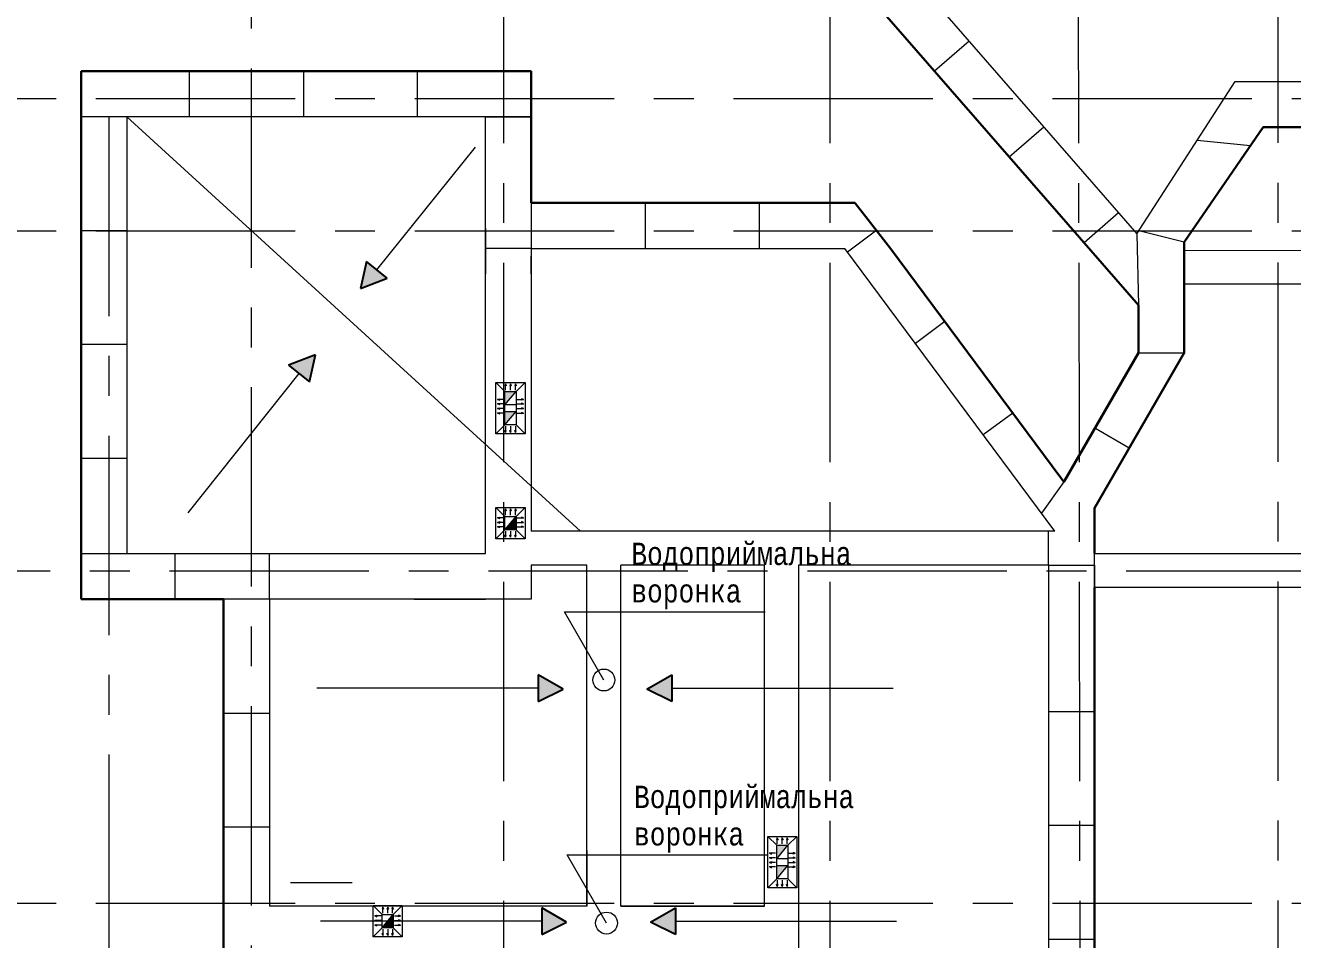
# Model space of a CAD drawing. Header units: millimetres. Extents: x -689206 to 4969298, y -1019800 to 703299.
# Drawn here: x 806179 to 820311, y -351215 to -341021 of the extents above; entities that cross this region are included whole.
import ezdxf

# ---------------------------------------------------------------- set-up
doc = ezdxf.new("R2010")
doc.units = ezdxf.units.MM
doc.linetypes.add('осеваяX2', pattern=[101.6, 63.5, -12.7, 12.7, -12.7])
doc.layers.add('кровля', color=211, linetype='Continuous')
doc.layers.add('четотам', color=7, linetype='Continuous')
for name, color, linetype, lineweight in [('несущие', 7, 'Continuous', 30), ('РАЗМЕРЫ', 7, 'Continuous', 9), ('стены', 7, 'Continuous', 20)]:
    doc.layers.add(name, color=color, linetype=linetype, lineweight=lineweight)
doc.styles.add('Аннотативный', font='isocteur.ttf', dxfattribs={"width": 0.7, "height": 250})

msp = doc.modelspace()

# ---------------------------------------------------------------- hatches: boundary and pattern name
at = {"layer": 'кровля', "lineweight": 5}
h = msp.add_hatch(color=7, dxfattribs=at)
h.dxf.hatch_style = 1
h.paths.add_polyline_path([(811534.4, -345041.1), (811542.5, -345041.1), (811534.4, -345017.4)])
h.paths.add_polyline_path([(811526.3, -345041.1), (811534.4, -345041.1), (811534.4, -345017.4)])
h = msp.add_hatch(color=7, dxfattribs=at)
h.dxf.hatch_style = 1
h.paths.add_polyline_path([(811589.7, -345041.1), (811597.8, -345041.1), (811589.7, -345017.4)])
h.paths.add_polyline_path([(811581.5, -345041.1), (811589.7, -345041.1), (811589.7, -345017.4)])
h = msp.add_hatch(color=7, dxfattribs=at)
h.dxf.hatch_style = 1
h.paths.add_polyline_path([(811645, -345017.4), (811636.8, -345041.1), (811645, -345041.1)])
h.paths.add_polyline_path([(811645, -345017.4), (811645, -345041.1), (811653.1, -345041.1)])
h = msp.add_hatch(color=7, dxfattribs=at)
h.dxf.hatch_style = 1
h.paths.add_polyline_path([(811445.7, -345191.7), (811469.3, -345199.9), (811469.3, -345191.7)])
h.paths.add_polyline_path([(811445.7, -345191.7), (811469.3, -345191.7), (811469.3, -345183.6)])
h = msp.add_hatch(color=7, dxfattribs=at)
h.dxf.hatch_style = 1
h.paths.add_polyline_path([(811445.7, -345241.5), (811469.3, -345249.7), (811469.3, -345241.5)])
h.paths.add_polyline_path([(811445.7, -345241.5), (811469.3, -345241.5), (811469.3, -345233.4)])
h = msp.add_hatch(color=7, dxfattribs=at)
h.dxf.hatch_style = 1
h.paths.add_polyline_path([(811710, -345191.7), (811710, -345199.9), (811733.7, -345191.7)])
h.paths.add_polyline_path([(811710, -345183.6), (811710, -345191.7), (811733.7, -345191.7)])
h = msp.add_hatch(color=7, dxfattribs=at)
h.dxf.hatch_style = 1
h.paths.add_polyline_path([(811710, -345241.5), (811710, -345249.7), (811733.7, -345241.5)])
h.paths.add_polyline_path([(811710, -345233.4), (811710, -345241.5), (811733.7, -345241.5)])
h = msp.add_hatch(color=7, dxfattribs=at)
h.dxf.hatch_style = 1
h.paths.add_polyline_path([(811445.7, -345292.8), (811469.3, -345300.9), (811469.3, -345292.8)])
h.paths.add_polyline_path([(811445.7, -345292.8), (811469.3, -345292.8), (811469.3, -345284.6)])
h = msp.add_hatch(color=7, dxfattribs=at)
h.dxf.hatch_style = 1
h.paths.add_polyline_path([(811469.3, -345344), (811469.3, -345335.9), (811445.7, -345344)])
h.paths.add_polyline_path([(811469.3, -345352.2), (811469.3, -345344), (811445.7, -345344)])
h = msp.add_hatch(color=7, dxfattribs=at)
h.dxf.hatch_style = 1
h.paths.add_polyline_path([(811710, -345292.8), (811710, -345300.9), (811733.7, -345292.8)])
h.paths.add_polyline_path([(811710, -345284.6), (811710, -345292.8), (811733.7, -345292.8)])
h = msp.add_hatch(color=7, dxfattribs=at)
h.dxf.hatch_style = 1
h.paths.add_polyline_path([(811733.7, -345344), (811710, -345335.9), (811710, -345344)])
h.paths.add_polyline_path([(811733.7, -345344), (811710, -345344), (811710, -345352.2)])
h = msp.add_hatch(color=7, dxfattribs=at)
h.dxf.hatch_style = 1
h.paths.add_polyline_path([(811534.4, -345561.3), (811542.5, -345537.7), (811534.4, -345537.7)])
h.paths.add_polyline_path([(811534.4, -345561.3), (811534.4, -345537.7), (811526.3, -345537.7)])
h = msp.add_hatch(color=7, dxfattribs=at)
h.dxf.hatch_style = 1
h.paths.add_polyline_path([(811589.7, -345561.3), (811597.8, -345537.7), (811589.7, -345537.7)])
h.paths.add_polyline_path([(811589.7, -345561.3), (811589.7, -345537.7), (811581.5, -345537.7)])
h = msp.add_hatch(color=7, dxfattribs=at)
h.dxf.hatch_style = 1
h.paths.add_polyline_path([(811645, -345537.7), (811636.8, -345537.7), (811645, -345561.3)])
h.paths.add_polyline_path([(811653.1, -345537.7), (811645, -345537.7), (811645, -345561.3)])
at = {"layer": 'кровля', "lineweight": 5, "true_color": 0x000000}
h = msp.add_hatch(color=18, dxfattribs=at)
h.dxf.hatch_style = 1
h.paths.add_polyline_path([(811445.7, -346510.8), (811469.3, -346519), (811469.3, -346510.8)])
h.paths.add_polyline_path([(811445.7, -346510.8), (811469.3, -346510.8), (811469.3, -346502.7)])
h = msp.add_hatch(color=18, dxfattribs=at)
h.dxf.hatch_style = 1
h.paths.add_polyline_path([(811534.4, -346435.1), (811542.5, -346435.1), (811534.4, -346411.4)])
h.paths.add_polyline_path([(811526.3, -346435.1), (811534.4, -346435.1), (811534.4, -346411.4)])
h = msp.add_hatch(color=18, dxfattribs=at)
h.dxf.hatch_style = 1
h.paths.add_polyline_path([(811589.7, -346435.1), (811597.8, -346435.1), (811589.7, -346411.4)])
h.paths.add_polyline_path([(811581.5, -346435.1), (811589.7, -346435.1), (811589.7, -346411.4)])
h = msp.add_hatch(color=18, dxfattribs=at)
h.dxf.hatch_style = 1
h.paths.add_polyline_path([(811645, -346411.4), (811636.8, -346435.1), (811645, -346435.1)])
h.paths.add_polyline_path([(811645, -346411.4), (811645, -346435.1), (811653.1, -346435.1)])
h = msp.add_hatch(color=18, dxfattribs=at)
h.dxf.hatch_style = 1
h.paths.add_polyline_path([(811710, -346510.8), (811710, -346519), (811733.7, -346510.8)])
h.paths.add_polyline_path([(811710, -346502.7), (811710, -346510.8), (811733.7, -346510.8)])
h = msp.add_hatch(color=18, dxfattribs=at)
h.dxf.hatch_style = 1
h.paths.add_polyline_path([(811445.7, -346562.1), (811469.3, -346570.2), (811469.3, -346562.1)])
h.paths.add_polyline_path([(811445.7, -346562.1), (811469.3, -346562.1), (811469.3, -346553.9)])
h = msp.add_hatch(color=18, dxfattribs=at)
h.dxf.hatch_style = 1
h.paths.add_polyline_path([(811469.3, -346613.3), (811469.3, -346605.2), (811445.7, -346613.3)])
h.paths.add_polyline_path([(811469.3, -346621.5), (811469.3, -346613.3), (811445.7, -346613.3)])
h = msp.add_hatch(color=18, dxfattribs=at)
h.dxf.hatch_style = 1
h.paths.add_polyline_path([(811710, -346562.1), (811710, -346570.2), (811733.7, -346562.1)])
h.paths.add_polyline_path([(811710, -346553.9), (811710, -346562.1), (811733.7, -346562.1)])
h = msp.add_hatch(color=18, dxfattribs=at)
h.dxf.hatch_style = 1
h.paths.add_polyline_path([(811733.7, -346613.3), (811710, -346605.2), (811710, -346613.3)])
h.paths.add_polyline_path([(811733.7, -346613.3), (811710, -346613.3), (811710, -346621.5)])
h = msp.add_hatch(color=18, dxfattribs=at)
h.dxf.hatch_style = 1
h.paths.add_polyline_path([(811534.4, -346729.1), (811542.5, -346705.5), (811534.4, -346705.5)])
h.paths.add_polyline_path([(811534.4, -346729.1), (811534.4, -346705.5), (811526.3, -346705.5)])
h = msp.add_hatch(color=18, dxfattribs=at)
h.dxf.hatch_style = 1
h.paths.add_polyline_path([(811589.7, -346729.1), (811597.8, -346705.5), (811589.7, -346705.5)])
h.paths.add_polyline_path([(811589.7, -346729.1), (811589.7, -346705.5), (811581.5, -346705.5)])
h = msp.add_hatch(color=18, dxfattribs=at)
h.dxf.hatch_style = 1
h.paths.add_polyline_path([(811645, -346705.5), (811636.8, -346705.5), (811645, -346729.1)])
h.paths.add_polyline_path([(811653.1, -346705.5), (811645, -346705.5), (811645, -346729.1)])
at = {"layer": 'кровля', "lineweight": 5}
h = msp.add_hatch(color=7, dxfattribs=at)
h.dxf.hatch_style = 1
h.paths.add_polyline_path([(814564.4, -350102), (814572.5, -350102), (814564.4, -350078.3)])
h.paths.add_polyline_path([(814556.3, -350102), (814564.4, -350102), (814564.4, -350078.3)])
h = msp.add_hatch(color=7, dxfattribs=at)
h.dxf.hatch_style = 1
h.paths.add_polyline_path([(814619.7, -350102), (814627.8, -350102), (814619.7, -350078.3)])
h.paths.add_polyline_path([(814611.5, -350102), (814619.7, -350102), (814619.7, -350078.3)])
h = msp.add_hatch(color=7, dxfattribs=at)
h.dxf.hatch_style = 1
h.paths.add_polyline_path([(814675, -350078.3), (814666.8, -350102), (814675, -350102)])
h.paths.add_polyline_path([(814675, -350078.3), (814675, -350102), (814683.1, -350102)])
h = msp.add_hatch(color=7, dxfattribs=at)
h.dxf.hatch_style = 1
h.paths.add_polyline_path([(814475.7, -350252.6), (814499.3, -350260.8), (814499.3, -350252.6)])
h.paths.add_polyline_path([(814475.7, -350252.6), (814499.3, -350252.6), (814499.3, -350244.5)])
h = msp.add_hatch(color=7, dxfattribs=at)
h.dxf.hatch_style = 1
h.paths.add_polyline_path([(814475.7, -350302.4), (814499.3, -350310.6), (814499.3, -350302.4)])
h.paths.add_polyline_path([(814475.7, -350302.4), (814499.3, -350302.4), (814499.3, -350294.3)])
h = msp.add_hatch(color=7, dxfattribs=at)
h.dxf.hatch_style = 1
h.paths.add_polyline_path([(814740, -350252.6), (814740, -350260.8), (814763.7, -350252.6)])
h.paths.add_polyline_path([(814740, -350244.5), (814740, -350252.6), (814763.7, -350252.6)])
h = msp.add_hatch(color=7, dxfattribs=at)
h.dxf.hatch_style = 1
h.paths.add_polyline_path([(814740, -350302.4), (814740, -350310.6), (814763.7, -350302.4)])
h.paths.add_polyline_path([(814740, -350294.3), (814740, -350302.4), (814763.7, -350302.4)])
h = msp.add_hatch(color=7, dxfattribs=at)
h.dxf.hatch_style = 1
h.paths.add_polyline_path([(814475.7, -350353.7), (814499.3, -350361.8), (814499.3, -350353.7)])
h.paths.add_polyline_path([(814475.7, -350353.7), (814499.3, -350353.7), (814499.3, -350345.5)])
h = msp.add_hatch(color=7, dxfattribs=at)
h.dxf.hatch_style = 1
h.paths.add_polyline_path([(814499.3, -350404.9), (814499.3, -350396.8), (814475.7, -350404.9)])
h.paths.add_polyline_path([(814499.3, -350413.1), (814499.3, -350404.9), (814475.7, -350404.9)])
h = msp.add_hatch(color=7, dxfattribs=at)
h.dxf.hatch_style = 1
h.paths.add_polyline_path([(814740, -350353.7), (814740, -350361.8), (814763.7, -350353.7)])
h.paths.add_polyline_path([(814740, -350345.5), (814740, -350353.7), (814763.7, -350353.7)])
h = msp.add_hatch(color=7, dxfattribs=at)
h.dxf.hatch_style = 1
h.paths.add_polyline_path([(814763.7, -350404.9), (814740, -350396.8), (814740, -350404.9)])
h.paths.add_polyline_path([(814763.7, -350404.9), (814740, -350404.9), (814740, -350413.1)])
h = msp.add_hatch(color=7, dxfattribs=at)
h.dxf.hatch_style = 1
h.paths.add_polyline_path([(814564.4, -350622.2), (814572.5, -350598.6), (814564.4, -350598.6)])
h.paths.add_polyline_path([(814564.4, -350622.2), (814564.4, -350598.6), (814556.3, -350598.6)])
h = msp.add_hatch(color=7, dxfattribs=at)
h.dxf.hatch_style = 1
h.paths.add_polyline_path([(814619.7, -350622.2), (814627.8, -350598.6), (814619.7, -350598.6)])
h.paths.add_polyline_path([(814619.7, -350622.2), (814619.7, -350598.6), (814611.5, -350598.6)])
h = msp.add_hatch(color=7, dxfattribs=at)
h.dxf.hatch_style = 1
h.paths.add_polyline_path([(814675, -350598.6), (814666.8, -350598.6), (814675, -350622.2)])
h.paths.add_polyline_path([(814683.1, -350598.6), (814675, -350598.6), (814675, -350622.2)])
at = {"layer": 'кровля', "lineweight": 5, "true_color": 0x000000}
h = msp.add_hatch(color=18, dxfattribs=at)
h.dxf.hatch_style = 1
h.paths.add_polyline_path([(810164.4, -350875.1), (810172.5, -350875.1), (810164.4, -350851.4)])
h.paths.add_polyline_path([(810156.3, -350875.1), (810164.4, -350875.1), (810164.4, -350851.4)])
h = msp.add_hatch(color=18, dxfattribs=at)
h.dxf.hatch_style = 1
h.paths.add_polyline_path([(810219.7, -350875.1), (810227.8, -350875.1), (810219.7, -350851.4)])
h.paths.add_polyline_path([(810211.5, -350875.1), (810219.7, -350875.1), (810219.7, -350851.4)])
h = msp.add_hatch(color=18, dxfattribs=at)
h.dxf.hatch_style = 1
h.paths.add_polyline_path([(810275, -350851.4), (810266.8, -350875.1), (810275, -350875.1)])
h.paths.add_polyline_path([(810275, -350851.4), (810275, -350875.1), (810283.1, -350875.1)])
h = msp.add_hatch(color=18, dxfattribs=at)
h.dxf.hatch_style = 1
h.paths.add_polyline_path([(810075.7, -350950.8), (810099.3, -350959), (810099.3, -350950.8)])
h.paths.add_polyline_path([(810075.7, -350950.8), (810099.3, -350950.8), (810099.3, -350942.7)])
h = msp.add_hatch(color=18, dxfattribs=at)
h.dxf.hatch_style = 1
h.paths.add_polyline_path([(810075.7, -351002.1), (810099.3, -351010.2), (810099.3, -351002.1)])
h.paths.add_polyline_path([(810075.7, -351002.1), (810099.3, -351002.1), (810099.3, -350993.9)])
h = msp.add_hatch(color=18, dxfattribs=at)
h.dxf.hatch_style = 1
h.paths.add_polyline_path([(810340, -350950.8), (810340, -350959), (810363.7, -350950.8)])
h.paths.add_polyline_path([(810340, -350942.7), (810340, -350950.8), (810363.7, -350950.8)])
h = msp.add_hatch(color=18, dxfattribs=at)
h.dxf.hatch_style = 1
h.paths.add_polyline_path([(810340, -351002.1), (810340, -351010.2), (810363.7, -351002.1)])
h.paths.add_polyline_path([(810340, -350993.9), (810340, -351002.1), (810363.7, -351002.1)])
h = msp.add_hatch(color=18, dxfattribs=at)
h.dxf.hatch_style = 1
h.paths.add_polyline_path([(810099.3, -351053.3), (810099.3, -351045.2), (810075.7, -351053.3)])
h.paths.add_polyline_path([(810099.3, -351061.5), (810099.3, -351053.3), (810075.7, -351053.3)])
h = msp.add_hatch(color=18, dxfattribs=at)
h.dxf.hatch_style = 1
h.paths.add_polyline_path([(810164.4, -351169.1), (810172.5, -351145.5), (810164.4, -351145.5)])
h.paths.add_polyline_path([(810164.4, -351169.1), (810164.4, -351145.5), (810156.3, -351145.5)])
h = msp.add_hatch(color=18, dxfattribs=at)
h.dxf.hatch_style = 1
h.paths.add_polyline_path([(810219.7, -351169.1), (810227.8, -351145.5), (810219.7, -351145.5)])
h.paths.add_polyline_path([(810219.7, -351169.1), (810219.7, -351145.5), (810211.5, -351145.5)])
h = msp.add_hatch(color=18, dxfattribs=at)
h.dxf.hatch_style = 1
h.paths.add_polyline_path([(810275, -351145.5), (810266.8, -351145.5), (810275, -351169.1)])
h.paths.add_polyline_path([(810283.1, -351145.5), (810275, -351145.5), (810275, -351169.1)])
h = msp.add_hatch(color=18, dxfattribs=at)
h.dxf.hatch_style = 1
h.paths.add_polyline_path([(810363.7, -351053.3), (810340, -351045.2), (810340, -351053.3)])
h.paths.add_polyline_path([(810363.7, -351053.3), (810340, -351053.3), (810340, -351061.5)])
at = {"layer": 'РАЗМЕРЫ', "linetype": 'ByBlock', "lineweight": 13, "ltscale": 35}
h = msp.add_hatch(color=0, dxfattribs=at)
h.dxf.hatch_style = 1
h.paths.add_polyline_path([(809350.1, -357087), (809169.3, -357293.7), (809350.1, -357342.2)])
h.paths.add_polyline_path([(809364.6, -357070.4), (809350.1, -357087), (809350.1, -357342.2), (809467.9, -357373.7)])
h.paths.add_polyline_path([(810175.4, -358172.5), (809918.4, -358000.5), (809918.5, -358320.9)])
h.paths.add_polyline_path([(811887.4, -353381.9), (811887.4, -353678.6), (812164.9, -353542.1)])
h.paths.add_polyline_path([(813377.1, -353381.9), (813099.7, -353542.1), (813377.1, -353678.6)])
h.paths.add_polyline_path([(811937.4, -350861.9), (811937.4, -351158.6), (812214.9, -351022.1)])
h.paths.add_polyline_path([(813427.1, -350861.9), (813149.7, -351022.1), (813427.1, -351158.6)])
h.paths.add_polyline_path([(812174.9, -348422.1), (811897.4, -348261.9), (811897.4, -348558.6)])
h.paths.add_polyline_path([(813387.1, -348261.9), (813109.7, -348422.1), (813387.1, -348558.6)])
h.paths.add_polyline_path([(809350.1, -344717.4), (809114.5, -344809.9), (809346.4, -344994.9), (809350.1, -344977.6)])
h.paths.add_polyline_path([(809412.7, -344692.9), (809350.1, -344717.4), (809350.1, -344977.6)])
h.paths.add_polyline_path([(810214.9, -343839.6), (809983.9, -343653.5), (809916, -343955.1)])
at = {"layer": 'РАЗМЕРЫ', "lineweight": 5, "ltscale": 150}
h = msp.add_hatch(color=256, dxfattribs=at)
h.dxf.hatch_style = 1
h.paths.add_polyline_path([(811652.2, -345102.5), (811527.2, -345102.5), (811527.2, -345252.5)])
h.paths.add_polyline_path([(811652.2, -345326.2), (811527.2, -345326.2), (811527.2, -345476.2)])
h = msp.add_hatch(color=256, dxfattribs=at)
h.dxf.hatch_style = 1
h.paths.add_polyline_path([(811652.2, -346645.3), (811652.2, -346495.3), (811527.2, -346645.3)])
h = msp.add_hatch(color=256, dxfattribs=at)
h.dxf.hatch_style = 1
h.paths.add_polyline_path([(814682.2, -350163.4), (814557.2, -350163.4), (814557.2, -350313.4)])
h.paths.add_polyline_path([(814682.2, -350387.1), (814557.2, -350387.1), (814557.2, -350537.1)])
h = msp.add_hatch(color=256, dxfattribs=at)
h.dxf.hatch_style = 1
h.paths.add_polyline_path([(810282.2, -351085.3), (810282.2, -350935.3), (810157.2, -351085.3)])

# ---------------------------------------------------------------- linework, layer by layer
at = {"layer": 'кровля', "color": 7, "lineweight": 5}
for p, q in [((811527.2, -345102.5), (811427.2, -345002.5)), ((811534.4, -345017.4), (811526.3, -345041.1)), ((811526.3, -345041.1), (811534.4, -345041.1)), ((811534.4, -345087.4), (811534.4, -345017.4)), ((811534.4, -345017.4), (811542.5, -345041.1)), ((811542.5, -345041.1), (811534.4, -345041.1)), ((811589.7, -345017.4), (811581.5, -345041.1)), ((811581.5, -345041.1), (811589.7, -345041.1)), ((811589.7, -345087.4), (811589.7, -345017.4)), ((811589.7, -345017.4), (811597.8, -345041.1)), ((811597.8, -345041.1), (811589.7, -345041.1)), ((811645, -345017.4), (811636.8, -345041.1)), ((811636.8, -345041.1), (811645, -345041.1)), ((811645, -345087.4), (811645, -345017.4)), ((811645, -345017.4), (811653.1, -345041.1)), ((811653.1, -345041.1), (811645, -345041.1)), ((811652.2, -345102.5), (811752.2, -345002.5)), ((811445.7, -345191.7), (811469.3, -345183.6)), ((811515.7, -345191.7), (811445.7, -345191.7)), ((811445.7, -345191.7), (811469.3, -345199.9)), ((811445.7, -345241.5), (811469.3, -345233.4)), ((811515.7, -345241.5), (811445.7, -345241.5)), ((811445.7, -345241.5), (811469.3, -345249.7)), ((811469.3, -345183.6), (811469.3, -345191.7)), ((811469.3, -345199.9), (811469.3, -345191.7)), ((811469.3, -345233.4), (811469.3, -345241.5)), ((811469.3, -345249.7), (811469.3, -345241.5)), ((811663.7, -345191.7), (811733.7, -345191.7)), ((811663.7, -345241.5), (811733.7, -345241.5)), ((811733.7, -345191.7), (811710, -345183.6)), ((811710, -345183.6), (811710, -345191.7)), ((811733.7, -345191.7), (811710, -345199.9)), ((811710, -345199.9), (811710, -345191.7)), ((811733.7, -345241.5), (811710, -345233.4)), ((811710, -345233.4), (811710, -345241.5)), ((811733.7, -345241.5), (811710, -345249.7)), ((811710, -345249.7), (811710, -345241.5)), ((811445.7, -345292.8), (811469.3, -345284.6)), ((811515.7, -345292.8), (811445.7, -345292.8)), ((811445.7, -345292.8), (811469.3, -345300.9)), ((811445.7, -345344), (811469.3, -345335.9)), ((811515.7, -345344), (811445.7, -345344)), ((811445.7, -345344), (811469.3, -345352.2)), ((811469.3, -345284.6), (811469.3, -345292.8)), ((811469.3, -345300.9), (811469.3, -345292.8)), ((811469.3, -345335.9), (811469.3, -345344)), ((811469.3, -345352.2), (811469.3, -345344)), ((811663.7, -345292.8), (811733.7, -345292.8)), ((811663.7, -345344), (811733.7, -345344)), ((811733.7, -345292.8), (811710, -345284.6)), ((811710, -345284.6), (811710, -345292.8)), ((811733.7, -345292.8), (811710, -345300.9)), ((811710, -345300.9), (811710, -345292.8)), ((811733.7, -345344), (811710, -345335.9)), ((811710, -345335.9), (811710, -345344)), ((811733.7, -345344), (811710, -345352.2)), ((811710, -345352.2), (811710, -345344)), ((811527.2, -345476.2), (811427.2, -345576.2)), ((811534.4, -345491.3), (811534.4, -345561.3)), ((811589.7, -345491.3), (811589.7, -345561.3)), ((811645, -345491.3), (811645, -345561.3)), ((811652.2, -345476.2), (811752.2, -345576.2)), ((811534.4, -345561.3), (811526.3, -345537.7)), ((811526.3, -345537.7), (811534.4, -345537.7)), ((811534.4, -345561.3), (811542.5, -345537.7)), ((811542.5, -345537.7), (811534.4, -345537.7)), ((811589.7, -345561.3), (811581.5, -345537.7)), ((811581.5, -345537.7), (811589.7, -345537.7)), ((811589.7, -345561.3), (811597.8, -345537.7)), ((811597.8, -345537.7), (811589.7, -345537.7)), ((811645, -345561.3), (811636.8, -345537.7)), ((811636.8, -345537.7), (811645, -345537.7)), ((811645, -345561.3), (811653.1, -345537.7)), ((811653.1, -345537.7), (811645, -345537.7)), ((814557.2, -350163.4), (814457.2, -350063.4)), ((814564.4, -350078.3), (814556.3, -350102)), ((814556.3, -350102), (814564.4, -350102)), ((814564.4, -350148.3), (814564.4, -350078.3)), ((814564.4, -350078.3), (814572.5, -350102)), ((814572.5, -350102), (814564.4, -350102)), ((814619.7, -350078.3), (814611.5, -350102)), ((814611.5, -350102), (814619.7, -350102)), ((814619.7, -350148.3), (814619.7, -350078.3)), ((814619.7, -350078.3), (814627.8, -350102)), ((814627.8, -350102), (814619.7, -350102)), ((814675, -350078.3), (814666.8, -350102)), ((814666.8, -350102), (814675, -350102)), ((814675, -350148.3), (814675, -350078.3)), ((814675, -350078.3), (814683.1, -350102)), ((814683.1, -350102), (814675, -350102)), ((814682.2, -350163.4), (814782.2, -350063.4)), ((814475.7, -350252.6), (814499.3, -350244.5)), ((814545.7, -350252.6), (814475.7, -350252.6)), ((814475.7, -350252.6), (814499.3, -350260.8)), ((814475.7, -350302.4), (814499.3, -350294.3)), ((814545.7, -350302.4), (814475.7, -350302.4)), ((814475.7, -350302.4), (814499.3, -350310.6)), ((814499.3, -350244.5), (814499.3, -350252.6)), ((814499.3, -350260.8), (814499.3, -350252.6)), ((814499.3, -350294.3), (814499.3, -350302.4)), ((814499.3, -350310.6), (814499.3, -350302.4)), ((814693.7, -350252.6), (814763.7, -350252.6)), ((814693.7, -350302.4), (814763.7, -350302.4)), ((814763.7, -350252.6), (814740, -350244.5)), ((814740, -350244.5), (814740, -350252.6)), ((814763.7, -350252.6), (814740, -350260.8)), ((814740, -350260.8), (814740, -350252.6)), ((814763.7, -350302.4), (814740, -350294.3)), ((814740, -350294.3), (814740, -350302.4)), ((814763.7, -350302.4), (814740, -350310.6)), ((814740, -350310.6), (814740, -350302.4)), ((814475.7, -350353.7), (814499.3, -350345.5)), ((814545.7, -350353.7), (814475.7, -350353.7)), ((814475.7, -350353.7), (814499.3, -350361.8)), ((814475.7, -350404.9), (814499.3, -350396.8)), ((814545.7, -350404.9), (814475.7, -350404.9)), ((814475.7, -350404.9), (814499.3, -350413.1)), ((814499.3, -350345.5), (814499.3, -350353.7)), ((814499.3, -350361.8), (814499.3, -350353.7)), ((814499.3, -350396.8), (814499.3, -350404.9)), ((814499.3, -350413.1), (814499.3, -350404.9)), ((814693.7, -350353.7), (814763.7, -350353.7)), ((814693.7, -350404.9), (814763.7, -350404.9)), ((814763.7, -350353.7), (814740, -350345.5)), ((814740, -350345.5), (814740, -350353.7)), ((814763.7, -350353.7), (814740, -350361.8)), ((814740, -350361.8), (814740, -350353.7)), ((814763.7, -350404.9), (814740, -350396.8)), ((814740, -350396.8), (814740, -350404.9)), ((814763.7, -350404.9), (814740, -350413.1)), ((814740, -350413.1), (814740, -350404.9)), ((814557.2, -350537.1), (814457.2, -350637.1)), ((814564.4, -350622.2), (814556.3, -350598.6)), ((814556.3, -350598.6), (814564.4, -350598.6)), ((814564.4, -350552.2), (814564.4, -350622.2)), ((814564.4, -350622.2), (814572.5, -350598.6)), ((814572.5, -350598.6), (814564.4, -350598.6)), ((814619.7, -350622.2), (814611.5, -350598.6)), ((814611.5, -350598.6), (814619.7, -350598.6)), ((814619.7, -350552.2), (814619.7, -350622.2)), ((814619.7, -350622.2), (814627.8, -350598.6)), ((814627.8, -350598.6), (814619.7, -350598.6)), ((814675, -350622.2), (814666.8, -350598.6)), ((814666.8, -350598.6), (814675, -350598.6)), ((814675, -350552.2), (814675, -350622.2)), ((814675, -350622.2), (814683.1, -350598.6)), ((814683.1, -350598.6), (814675, -350598.6)), ((814682.2, -350537.1), (814782.2, -350637.1))]:
    msp.add_line(p, q, dxfattribs=at)
at = {"layer": 'кровля', "color": 18, "lineweight": 5, "true_color": 0x000000}
for p, q in [((811527.2, -346495.3), (811427.2, -346395.3)), ((811445.7, -346510.8), (811469.3, -346502.7)), ((811515.7, -346510.8), (811445.7, -346510.8)), ((811445.7, -346510.8), (811469.3, -346519)), ((811469.3, -346502.7), (811469.3, -346510.8)), ((811469.3, -346519), (811469.3, -346510.8)), ((811534.4, -346411.4), (811526.3, -346435.1)), ((811526.3, -346435.1), (811534.4, -346435.1)), ((811534.4, -346481.4), (811534.4, -346411.4)), ((811534.4, -346411.4), (811542.5, -346435.1)), ((811542.5, -346435.1), (811534.4, -346435.1)), ((811589.7, -346411.4), (811581.5, -346435.1)), ((811581.5, -346435.1), (811589.7, -346435.1)), ((811589.7, -346481.4), (811589.7, -346411.4)), ((811589.7, -346411.4), (811597.8, -346435.1)), ((811597.8, -346435.1), (811589.7, -346435.1)), ((811645, -346411.4), (811636.8, -346435.1)), ((811636.8, -346435.1), (811645, -346435.1)), ((811645, -346481.4), (811645, -346411.4)), ((811645, -346411.4), (811653.1, -346435.1)), ((811653.1, -346435.1), (811645, -346435.1)), ((811652.2, -346495.3), (811752.2, -346395.3)), ((811663.7, -346510.8), (811733.7, -346510.8)), ((811733.7, -346510.8), (811710, -346502.7)), ((811710, -346502.7), (811710, -346510.8)), ((811733.7, -346510.8), (811710, -346519)), ((811710, -346519), (811710, -346510.8)), ((811527.2, -346645.3), (811427.2, -346745.3)), ((811445.7, -346562.1), (811469.3, -346553.9)), ((811515.7, -346562.1), (811445.7, -346562.1)), ((811445.7, -346562.1), (811469.3, -346570.2)), ((811445.7, -346613.3), (811469.3, -346605.2)), ((811515.7, -346613.3), (811445.7, -346613.3)), ((811445.7, -346613.3), (811469.3, -346621.5)), ((811469.3, -346553.9), (811469.3, -346562.1)), ((811469.3, -346570.2), (811469.3, -346562.1)), ((811469.3, -346605.2), (811469.3, -346613.3)), ((811469.3, -346621.5), (811469.3, -346613.3)), ((811652.2, -346645.3), (811752.2, -346745.3)), ((811663.7, -346562.1), (811733.7, -346562.1)), ((811663.7, -346613.3), (811733.7, -346613.3)), ((811733.7, -346562.1), (811710, -346553.9)), ((811710, -346553.9), (811710, -346562.1)), ((811733.7, -346562.1), (811710, -346570.2)), ((811710, -346570.2), (811710, -346562.1)), ((811733.7, -346613.3), (811710, -346605.2)), ((811710, -346605.2), (811710, -346613.3)), ((811733.7, -346613.3), (811710, -346621.5)), ((811710, -346621.5), (811710, -346613.3)), ((811534.4, -346729.1), (811526.3, -346705.5)), ((811526.3, -346705.5), (811534.4, -346705.5)), ((811534.4, -346659.1), (811534.4, -346729.1)), ((811534.4, -346729.1), (811542.5, -346705.5)), ((811542.5, -346705.5), (811534.4, -346705.5)), ((811589.7, -346729.1), (811581.5, -346705.5)), ((811581.5, -346705.5), (811589.7, -346705.5)), ((811589.7, -346659.1), (811589.7, -346729.1)), ((811589.7, -346729.1), (811597.8, -346705.5)), ((811597.8, -346705.5), (811589.7, -346705.5)), ((811645, -346729.1), (811636.8, -346705.5)), ((811636.8, -346705.5), (811645, -346705.5)), ((811645, -346659.1), (811645, -346729.1)), ((811645, -346729.1), (811653.1, -346705.5)), ((811653.1, -346705.5), (811645, -346705.5)), ((810157.2, -350935.3), (810057.2, -350835.3)), ((810164.4, -350851.4), (810156.3, -350875.1)), ((810156.3, -350875.1), (810164.4, -350875.1)), ((810164.4, -350921.4), (810164.4, -350851.4)), ((810164.4, -350851.4), (810172.5, -350875.1)), ((810172.5, -350875.1), (810164.4, -350875.1)), ((810219.7, -350851.4), (810211.5, -350875.1)), ((810211.5, -350875.1), (810219.7, -350875.1)), ((810219.7, -350921.4), (810219.7, -350851.4)), ((810219.7, -350851.4), (810227.8, -350875.1)), ((810227.8, -350875.1), (810219.7, -350875.1)), ((810275, -350851.4), (810266.8, -350875.1)), ((810266.8, -350875.1), (810275, -350875.1)), ((810275, -350921.4), (810275, -350851.4)), ((810275, -350851.4), (810283.1, -350875.1)), ((810283.1, -350875.1), (810275, -350875.1)), ((810282.2, -350935.3), (810382.2, -350835.3)), ((810075.7, -350950.8), (810099.3, -350942.7)), ((810145.7, -350950.8), (810075.7, -350950.8)), ((810075.7, -350950.8), (810099.3, -350959)), ((810075.7, -351002.1), (810099.3, -350993.9)), ((810145.7, -351002.1), (810075.7, -351002.1)), ((810075.7, -351002.1), (810099.3, -351010.2)), ((810099.3, -350942.7), (810099.3, -350950.8)), ((810099.3, -350959), (810099.3, -350950.8)), ((810099.3, -350993.9), (810099.3, -351002.1)), ((810099.3, -351010.2), (810099.3, -351002.1)), ((810293.7, -350950.8), (810363.7, -350950.8)), ((810293.7, -351002.1), (810363.7, -351002.1)), ((810363.7, -350950.8), (810340, -350942.7)), ((810340, -350942.7), (810340, -350950.8)), ((810363.7, -350950.8), (810340, -350959)), ((810340, -350959), (810340, -350950.8)), ((810363.7, -351002.1), (810340, -350993.9)), ((810340, -350993.9), (810340, -351002.1)), ((810363.7, -351002.1), (810340, -351010.2)), ((810340, -351010.2), (810340, -351002.1)), ((810157.2, -351085.3), (810057.2, -351185.3)), ((810075.7, -351053.3), (810099.3, -351045.2)), ((810145.7, -351053.3), (810075.7, -351053.3)), ((810075.7, -351053.3), (810099.3, -351061.5)), ((810099.3, -351045.2), (810099.3, -351053.3)), ((810099.3, -351061.5), (810099.3, -351053.3)), ((810164.4, -351169.1), (810156.3, -351145.5)), ((810156.3, -351145.5), (810164.4, -351145.5)), ((810164.4, -351099.1), (810164.4, -351169.1)), ((810164.4, -351169.1), (810172.5, -351145.5)), ((810172.5, -351145.5), (810164.4, -351145.5)), ((810219.7, -351169.1), (810211.5, -351145.5)), ((810211.5, -351145.5), (810219.7, -351145.5)), ((810219.7, -351099.1), (810219.7, -351169.1)), ((810219.7, -351169.1), (810227.8, -351145.5)), ((810227.8, -351145.5), (810219.7, -351145.5)), ((810275, -351169.1), (810266.8, -351145.5)), ((810266.8, -351145.5), (810275, -351145.5)), ((810275, -351099.1), (810275, -351169.1)), ((810275, -351169.1), (810283.1, -351145.5)), ((810283.1, -351145.5), (810275, -351145.5)), ((810282.2, -351085.3), (810382.2, -351185.3)), ((810293.7, -351053.3), (810363.7, -351053.3)), ((810363.7, -351053.3), (810340, -351045.2)), ((810340, -351045.2), (810340, -351053.3)), ((810363.7, -351053.3), (810340, -351061.5)), ((810340, -351061.5), (810340, -351053.3))]:
    msp.add_line(p, q, dxfattribs=at)
at = {"layer": 'кровля', "color": 7, "lineweight": 5}
for points in [[(811427.2, -345002.5), (811752.2, -345002.5), (811752.2, -345576.2), (811427.2, -345576.2)], [(811527.2, -345102.5), (811652.2, -345102.5), (811652.2, -345476.2), (811527.2, -345476.2)], [(814457.2, -350063.4), (814782.2, -350063.4), (814782.2, -350637.1), (814457.2, -350637.1)], [(814557.2, -350163.4), (814682.2, -350163.4), (814682.2, -350537.1), (814557.2, -350537.1)]]:
    msp.add_lwpolyline(points, close=True, dxfattribs=at)
at = {"layer": 'кровля', "color": 18, "lineweight": 5, "true_color": 0x000000}
for points in [[(811427.2, -346395.3), (811752.2, -346395.3), (811752.2, -346745.3), (811427.2, -346745.3)], [(811527.2, -346495.3), (811652.2, -346495.3), (811652.2, -346645.3), (811527.2, -346645.3)], [(810057.2, -350835.3), (810382.2, -350835.3), (810382.2, -351185.3), (810057.2, -351185.3)], [(810157.2, -350935.3), (810282.2, -350935.3), (810282.2, -351085.3), (810157.2, -351085.3)]]:
    msp.add_lwpolyline(points, close=True, dxfattribs=at)
at = {"layer": 'несущие', "lineweight": 13}
for p, q in [((819670.4, -341647.8), (822860.2, -341647.7)), ((811310.8, -342040.3), (807310.8, -342040.3)), ((817658.5, -346660.3), (815317.3, -343510.3)), ((811820.8, -343793.1), (811820.8, -343593.1))]:
    msp.add_line(p, q, dxfattribs=at)
at = {"layer": 'несущие', "color": 0}
for p, q in [((836868.8, -342157.7), (819983, -342157.7)), ((815432.8, -343002.7), (815430.9, -343000.3)), ((815827.3, -343510.3), (815432.8, -343002.7)), ((817725.4, -346064.1), (815827.3, -343510.3)), ((817725.4, -346064.1), (817760.1, -346110.8)), ((817760.1, -346110.8), (817793.2, -346053.5))]:
    msp.add_line(p, q, dxfattribs=at)
at = {"layer": 'РАЗМЕРЫ', "linetype": 'осеваяX2', "lineweight": 5, "ltscale": 35}
for p, q in [((808700.1, -379282.6), (808700.1, -329444.9)), ((811510.8, -329444.9), (811510.8, -379282.6)), ((817902.3, -329444.9), (817982.3, -379282.6)), ((820146.3, -329441.3), (820146.3, -379282.6)), ((807110.8, -342040.3), (807110.8, -379282.6)), ((863350.1, -347108.2), (796297.4, -347108.2))]:
    msp.add_line(p, q, dxfattribs=at)
at = {"layer": 'РАЗМЕРЫ', "linetype": 'ByBlock', "lineweight": 9, "ltscale": 35}
for p, q in [((816702, -341196.4), (816317.4, -341531.1)), ((817535.8, -342154.3), (817151.2, -342489.1)), ((818369.6, -343112.3), (817985.1, -343447))]:
    msp.add_line(p, q, dxfattribs=at)
at = {"layer": 'РАЗМЕРЫ', "linetype": 'ByBlock', "lineweight": 13, "ltscale": 35}
for p, q in [((808010.8, -342040.3), (808010.8, -341530.3)), ((810550.8, -341530.3), (809280.8, -341530.3)), ((809280.8, -341530.3), (809280.8, -342040.3)), ((810550.8, -342040.3), (810550.8, -341530.3)), ((807310.8, -342040.3), (806800.8, -342040.3)), ((807310.8, -342040.3), (812369.7, -346660.3)), ((809280.8, -342040.3), (808010.8, -342040.3)), ((811820.8, -342040.3), (810550.8, -342040.3)), ((811310.8, -342240.3), (811310.8, -342040.3)), ((811310.8, -342040.3), (811820.8, -342040.3)), ((811310.8, -343510.3), (811310.8, -342240.3)), ((811820.8, -343000.3), (811820.8, -343510.3)), ((813090.8, -343000.3), (813090.8, -343510.3)), ((814360.8, -343000.3), (814360.8, -343510.3)), ((807310.8, -343310.3), (806800.8, -343310.3)), ((815674.6, -343304.8), (815346, -343548.9)), ((811820.8, -343510.3), (811310.8, -343510.3)), ((816432.1, -344324.1), (816103.6, -344568.2)), ((807310.8, -344580.3), (806800.8, -344580.3)), ((807310.8, -344580.3), (806800.8, -344580.3)), ((817189.7, -345343.4), (816861.2, -345587.5)), ((818487.8, -345733.8), (818105.3, -345513)), ((807310.8, -345850.3), (806800.8, -345850.3)), ((817760.1, -346110.8), (817508.6, -346458.5)), ((817590.1, -347040.3), (817590.1, -346660.3)), ((807850.1, -347420.3), (807850.1, -346910.3)), ((808900.1, -347420.3), (808900.1, -346910.3)), ((818100.1, -347288), (818100.1, -346908)), ((817590.1, -347040.3), (818100.1, -347040.3)), ((818100.1, -347040.3), (818100.1, -347288)), ((821101, -347288), (818100.1, -347288)), ((806800.8, -347420.3), (808070.8, -347420.3)), ((808390.1, -347420.3), (808390.1, -348690.3)), ((808390.1, -348690.3), (808900.1, -348690.3)), ((808900.1, -348690.3), (808900.1, -349960.3)), ((817590.1, -348670.3), (818100.5, -348670.3)), ((817590.1, -348670.3), (818100.5, -348670.3)), ((808900.1, -349960.3), (808390.1, -349960.3)), ((817590.1, -349940.3), (818100.5, -349940.3)), ((817590.1, -349940.3), (818100.5, -349940.3)), ((817590.1, -351210.3), (818100.5, -351210.3)), ((817590.1, -351210.3), (818100.5, -351210.3)), ((817590.1, -351210.3), (818100.5, -351210.3))]:
    msp.add_line(p, q, dxfattribs=at)
at = {"layer": 'РАЗМЕРЫ', "lineweight": 9, "ltscale": 150}
for p, q in [((810099.4, -343746.5), (811200.4, -342380.1)), ((809230.4, -344902.4), (807990.4, -346456.7)), ((812629.7, -348320.3), (812191.5, -347561.3)), ((812191.5, -347561.3), (814428.6, -347561.3)), ((811897.4, -348410.3), (809429.8, -348410.3)), ((813387.1, -348410.3), (815854.8, -348410.3)), ((812659.7, -351030.3), (812221.5, -350271.3)), ((812221.5, -350271.3), (814458.6, -350271.3)), ((811937.4, -351010.3), (809469.8, -351010.3)), ((813427.1, -351010.3), (815894.8, -351010.3))]:
    msp.add_line(p, q, dxfattribs=at)
at = {"layer": 'РАЗМЕРЫ', "linetype": 'ByBlock', "lineweight": 5, "ltscale": 35}
for p, q in [((819840.3, -342364.5), (819245.7, -342304.1)), ((818572.1, -343344.9), (818590.1, -344141.8)), ((819100.1, -343437), (818594.5, -343310.3)), ((818590.1, -344673.2), (819100.1, -344673.2))]:
    msp.add_line(p, q, dxfattribs=at)
at = {"layer": 'РАЗМЕРЫ', "linetype": 'ByBlock', "lineweight": 13}
for p, q in [((819100.1, -343528), (837749.9, -343565.7)), ((837749.9, -343908), (819100.1, -343908)), ((818100.1, -346908), (837749.9, -346908)), ((817590.1, -347040.3), (817590.1, -355020.3))]:
    msp.add_line(p, q, dxfattribs=at)
at = {"layer": 'РАЗМЕРЫ', "lineweight": 25, "ltscale": 150}
for p, q in [((809983.9, -343653.5), (809916, -343955.1)), ((810214.9, -343839.6), (809983.9, -343653.5)), ((809916, -343955.1), (810214.9, -343839.6)), ((809412.7, -344692.9), (809114.5, -344809.9)), ((809114.5, -344809.9), (809346.4, -344994.9)), ((809346.4, -344994.9), (809412.7, -344692.9)), ((812174.9, -348422.1), (811897.4, -348261.9)), ((811897.4, -348261.9), (811897.4, -348558.6)), ((813109.7, -348422.1), (813387.1, -348261.9)), ((813387.1, -348261.9), (813387.1, -348558.6)), ((811897.4, -348558.6), (812174.9, -348422.1)), ((813387.1, -348558.6), (813109.7, -348422.1)), ((812214.9, -351022.1), (811937.4, -350861.9)), ((811937.4, -350861.9), (811937.4, -351158.6)), ((813149.7, -351022.1), (813427.1, -350861.9)), ((813427.1, -350861.9), (813427.1, -351158.6)), ((811937.4, -351158.6), (812214.9, -351022.1)), ((813427.1, -351158.6), (813149.7, -351022.1))]:
    msp.add_line(p, q, dxfattribs=at)
at = {"layer": 'РАЗМЕРЫ', "linetype": 'ByBlock', "lineweight": 30}
for p, q in [((818100.1, -347940.7), (818100.1, -347288)), ((818101, -354070.3), (818100.1, -347940.7))]:
    msp.add_line(p, q, dxfattribs=at)
at = {"layer": 'РАЗМЕРЫ', "linetype": 'ByBlock', "lineweight": 20}
msp.add_line((818101, -349340.3), (818101, -352340.3), dxfattribs=at)
at = {"layer": 'РАЗМЕРЫ'}
msp.add_line((809135.9, -350577.1), (809825.2, -350577.1), dxfattribs=at)
at = {"layer": 'РАЗМЕРЫ', "lineweight": 9, "ltscale": 150}
for centre in [(812629.7, -348320.3), (812659.7, -351030.3)]:
    msp.add_circle(centre, 122, dxfattribs=at)
at = {"layer": 'стены', "linetype": 'осеваяX2', "lineweight": 5, "ltscale": 35}
for p, q in [((815150.1, -329444.9), (815150.1, -379282.6)), ((796297.4, -341837.7), (863350.1, -341837.7)), ((796297.4, -343310.3), (863350.1, -343310.3)), ((796297.4, -350810.3), (863350.1, -350810.3))]:
    msp.add_line(p, q, dxfattribs=at)
at = {"layer": 'стены', "lineweight": 13}
for p, q in [((815350.1, -339643.3), (818572.1, -343344.9)), ((818572.1, -343344.9), (819670.4, -341647.8)), ((807310.8, -342040.3), (807310.8, -342969.5)), ((811310.8, -346910.3), (811310.8, -342040.3)), ((807310.8, -342969.5), (807310.8, -346910.3)), ((811820.8, -343510.3), (815317.3, -343510.3)), ((811820.8, -343510.3), (811820.8, -343793.1)), ((811820.8, -343793.1), (811820.8, -346660.3)), ((817658.5, -346660.3), (811820.8, -346660.3)), ((806800.8, -346910.3), (811310.8, -346910.3)), ((811820.8, -347040.3), (811820.8, -347420.3)), ((812440.1, -347040.3), (811820.8, -347040.3)), ((812440.1, -350840.3), (812440.1, -347040.3)), ((814420.1, -347040.3), (812820.1, -347040.3)), ((812820.1, -350840.3), (812820.1, -347040.3)), ((814420.1, -350840.3), (814420.1, -347040.3)), ((817590.1, -347040.3), (814800.1, -347040.3)), ((814800.1, -347040.3), (814800.1, -355020.3)), ((811820.8, -347420.3), (808390.1, -347420.3)), ((808900.1, -347420.3), (808900.1, -350840.3)), ((810513.1, -347420.3), (811310.8, -347420.3)), ((811700.1, -347420.3), (811310.8, -347420.3)), ((811820.8, -347420.3), (811820.1, -347420.3)), ((811820.8, -347420.3), (811820.1, -347420.3)), ((812440.1, -350221.5), (812440.1, -350840.3)), ((812440.1, -350840.3), (808900.1, -350840.3)), ((814420.1, -350840.3), (812820.1, -350840.3)), ((812820.1, -350840.3), (814420.1, -350840.3))]:
    msp.add_line(p, q, dxfattribs=at)
at = {"layer": 'стены', "lineweight": 30}
for p, q in [((814840.1, -339833.5), (818590.1, -344141.8)), ((806800.8, -341530.3), (811820.8, -341530.3)), ((806800.8, -341530.3), (806800.8, -342969.5)), ((811820.8, -341530.3), (811820.8, -343000.3)), ((819100.1, -343437), (819983, -342157.7)), ((806800.8, -342969.5), (806800.8, -347420.3)), ((815430.9, -343000.3), (811820.8, -343000.3)), ((819100.1, -343873.2), (819100.1, -343437)), ((819100.1, -344673.2), (819100.1, -343873.2)), ((818590.1, -344141.8), (818590.1, -344673.2)), ((818590.1, -344673.2), (817793.2, -346053.5)), ((818100.1, -346405.3), (819100.1, -344673.2)), ((818100.1, -346660.3), (818100.1, -346405.3)), ((818100.1, -346660.3), (818100.1, -346908)), ((807310.8, -347420.3), (806800.8, -347420.3)), ((807310.8, -347420.3), (808390.1, -347420.3)), ((808390.1, -354640.3), (808390.1, -347420.3))]:
    msp.add_line(p, q, dxfattribs=at)
at = {"layer": 'стены'}
for p, q in [((806800.8, -342450.2), (806800.8, -342969.5)), ((819439.2, -342945.8), (819100.1, -343437)), ((819439.2, -342945.8), (819100.1, -343437)), ((811310.8, -343283.1), (811310.8, -343793.1)), ((818590.1, -344673.2), (818090.1, -345539.2)), ((819100.1, -344673.2), (818600.1, -345539.2))]:
    msp.add_line(p, q, dxfattribs=at)
at = {"layer": 'четотам', "color": 7, "lineweight": 5}
for points in [[(811527.2, -345252.5), (811527.2, -345102.5), (811652.2, -345102.5), (811652.2, -345252.5), (811527.2, -345252.5), (811652.2, -345102.5)], [(811527.2, -345476.2), (811527.2, -345326.2), (811652.2, -345326.2), (811652.2, -345476.2), (811527.2, -345476.2), (811652.2, -345326.2)], [(814557.2, -350313.4), (814557.2, -350163.4), (814682.2, -350163.4), (814682.2, -350313.4), (814557.2, -350313.4), (814682.2, -350163.4)], [(814557.2, -350537.1), (814557.2, -350387.1), (814682.2, -350387.1), (814682.2, -350537.1), (814557.2, -350537.1), (814682.2, -350387.1)]]:
    msp.add_lwpolyline(points, dxfattribs=at)
at = {"layer": 'четотам', "color": 18, "lineweight": 5, "true_color": 0x000000}
for points in [[(811527.2, -346645.3), (811527.2, -346495.3), (811652.2, -346495.3), (811652.2, -346645.3), (811527.2, -346645.3), (811652.2, -346495.3)], [(811527.2, -346645.3), (811527.2, -346495.3), (811652.2, -346495.3), (811652.2, -346645.3), (811527.2, -346645.3), (811652.2, -346495.3)], [(810157.2, -351085.3), (810157.2, -350935.3), (810282.2, -350935.3), (810282.2, -351085.3), (810157.2, -351085.3), (810282.2, -350935.3)], [(810157.2, -351085.3), (810157.2, -350935.3), (810282.2, -350935.3), (810282.2, -351085.3), (810157.2, -351085.3), (810282.2, -350935.3)]]:
    msp.add_lwpolyline(points, dxfattribs=at)

# ---------------------------------------------------------------- texts
at = {"layer": 'РАЗМЕРЫ', "lineweight": 13, "ltscale": 150, "char_height": 250, "width": 850, "attachment_point": 1, "style": 'Аннотативный'}
for insert in [(812936.6, -346788.4), (812966.6, -349498.4)]:
    msp.add_mtext('Водоприймальна воронка', dxfattribs=dict(at, insert=insert))

doc.saveas('drawing.dxf')
